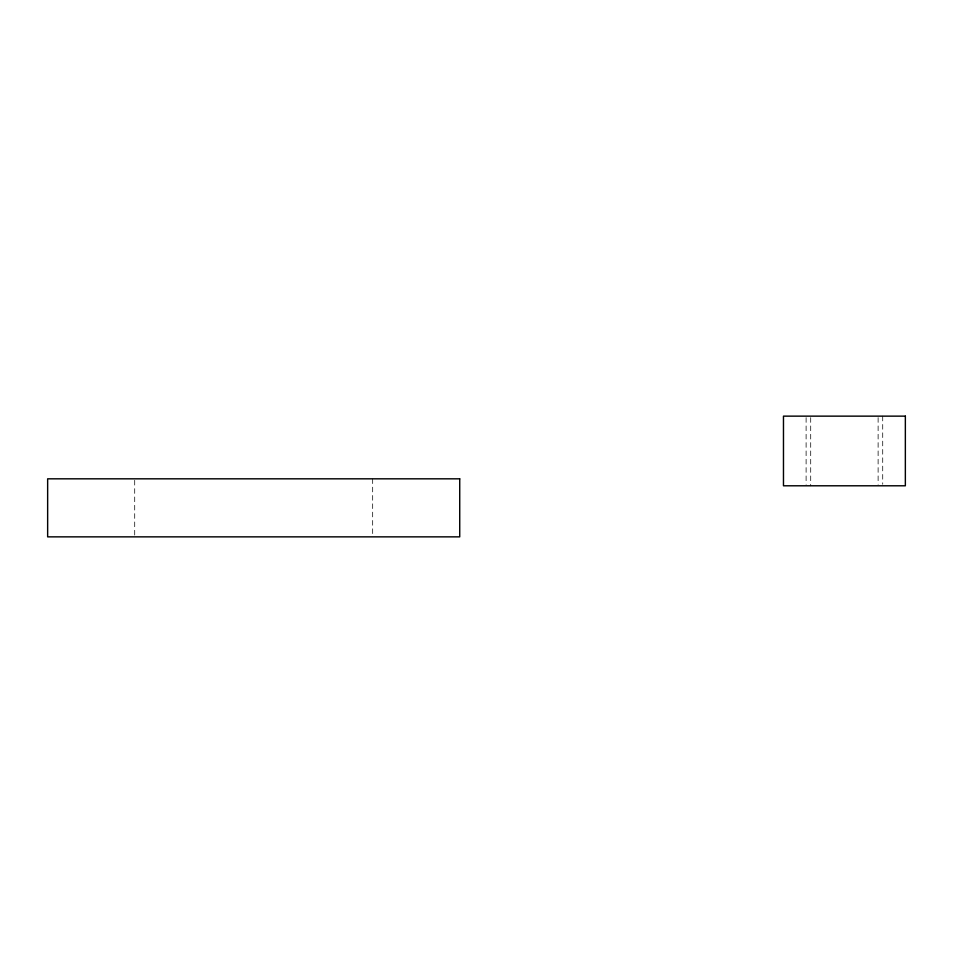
<?xml version="1.0" encoding="UTF-8"?>
<svg xmlns="http://www.w3.org/2000/svg" width="953" height="953" viewBox="0 0 953 953"><rect width="100%" height="100%" fill="white"/><g stroke="black" fill="none" stroke-linecap="round" stroke-linejoin="round"><path stroke-width="0.71" stroke-dasharray="4.76 3.57" d="M882.716 416.139L882.716 484.303M878.118 417.617L878.118 484.303M810.705 417.617L810.705 485.792M806.107 417.617L806.107 484.303M372.671 478.823L372.671 535.372M134.707 480.312L134.707 535.372"/><path stroke-width="1.43" d="M905.35 416.139L783.473 416.139L783.473 485.792L905.35 485.792L905.35 416.139M459.727 478.823L47.65 478.823L47.65 536.861L459.727 536.861L459.727 478.823"/></g></svg>
